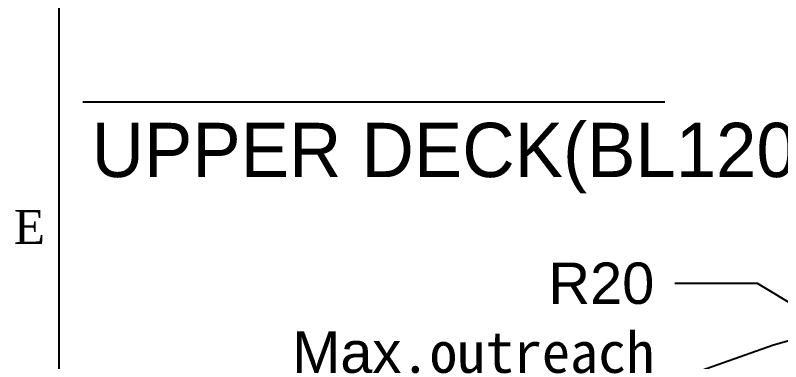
# Model space of a CAD drawing. Header units: millimetres. Extents: x -4 to 3776, y -4 to 4079.
# Drawn here: x -4.2 to 69.9, y 252.6 to 286.1 of the extents above; entities that cross this region are included whole.
import ezdxf
from ezdxf import colors
from ezdxf.entities.mleader import LeaderData, LeaderLine
from ezdxf.math import Vec2, Vec3

# ---------------------------------------------------------------- set-up
doc = ezdxf.new("R2010")
doc.units = ezdxf.units.MM
for name, color, linetype in [('BK_kedu', 255, 'Continuous'), ('EDGE', 7, 'Continuous'), ('TEXT', 4, 'Continuous')]:
    doc.layers.add(name, color=color, linetype=linetype)
doc.layers.add('Sheet$BORDER', color=7, linetype='Continuous', true_color=0x000000)
doc.styles.add('CHINESE', font='short.shx', dxfattribs={"bigfont": 'hzdxf.shx'})
doc.styles.get("Standard").update_dxf_attribs({"font": 'arial.ttf'})

msp = doc.modelspace()

# ---------------------------------------------------------------- linework, layer by layer
at = {"layer": 'EDGE', "color": 0, "lineweight": 25}
msp.add_lwpolyline([(14.575, 218.374), (27.251, 233.978), (38.092, 240.677), (48.701, 246.184), (59.039, 250.641), (69.069, 254.192), (78.755, 256.98), (88.059, 259.149), (96.943, 260.841), (105.371, 262.202), (113.304, 263.372), (120.711, 264.494), (127.676, 265.622), (134.411, 266.719), (141.134, 267.742), (148.063, 268.65), (155.418, 269.401)], dxfattribs=at)
at = {"layer": 'Sheet$BORDER', "color": 6, "true_color": 0xff00ff}
msp.add_line((0.007, 612.644), (0.007, -4.355), dxfattribs=at)
at = {"layer": 'TEXT', "color": 1}
msp.add_line((2.302, 277.736), (58.653, 277.736), dxfattribs=at)

# ---------------------------------------------------------------- texts
at = {"layer": 'Sheet$BORDER', "insert": (-4.361, 265.636), "char_height": 3.2761, "width": 6.08113, "attachment_point": 4, "line_spacing_factor": 0.963855}
msp.add_mtext('\\fTimes New Roman;E', dxfattribs=at)
at = {"layer": 'TEXT', "color": 3, "style": 'CHINESE'}
msp.add_text('UPPER DECK(BL12000mm)', height=5.24827, dxfattribs=at).set_placement((3.168, 270.457))

# ---------------------------------------------------------------- leaders
at = {"color": 4, "lineweight": 25}
ml = msp.add_multileader_mtext('Standard', dxfattribs=at)
ml.set_content('R20\\PMax{\\fSimSun|b0|i0|c134|p2;.outreach}', color=4)
ml.set_leader_properties()
ml.build(insert=Vec2(0, 0))
ctx = ml.context
ctx.base_point, ctx.plane_origin = Vec3(19.928, 260.158), Vec3(78.283, 253.757)
ctx.text_align_type = 2
notes = []
notes.append((ctx, [(0, (1, 1, 0), (67.635, 260.158), (-1, 0), 8, [(0, [(78.283, 253.757)], 0, [])])]))
ctx.mtext.insert, ctx.mtext.alignment, ctx.mtext.flow_direction = Vec3(57.635, 262.191), 3, 5
at = {"layer": 'BK_kedu'}
ml = msp.add_multileader_mtext('Standard', dxfattribs=at)
ml.set_content('', color=256)
ml.set_leader_properties()
ml.build(insert=Vec2(0, 0))
ml.multileader.update_dxf_attribs({"text_right_attachment_type": 6, "dogleg_length": 0.36, "arrow_head_size": 0.18})
ctx = ml.context
ctx.base_point, ctx.char_height, ctx.arrow_head_size, ctx.landing_gap_size, ctx.plane_origin = Vec3(3775.999, 4079.328), 0.18, 0.18, 0.09, Vec3(3774.639, 4079.328)
ctx.right_attachment = 6
notes.append((ctx, [(0, (0, 0, 0), (0, 0), (1, 0), 1, [])]))
ctx.mtext.insert, ctx.mtext.flow_direction = Vec3(3776.089, 4079.418), 5
for ctx, leaders in notes:
    for number, flags, end, landing, length, lines in leaders:
        leader = LeaderData()
        leader.index, (leader.has_last_leader_line, leader.has_dogleg_vector, leader.attachment_direction) = number, flags
        leader.last_leader_point, leader.dogleg_vector, leader.dogleg_length = Vec3(end), Vec3(landing), length
        for number, points, colour, breaks in lines:
            line = LeaderLine()
            line.index, line.vertices, line.color, line.breaks = number, Vec3.list(points), colors.encode_raw_color(colour), breaks
            leader.lines.append(line)
        ctx.leaders.append(leader)

doc.saveas('drawing.dxf')
